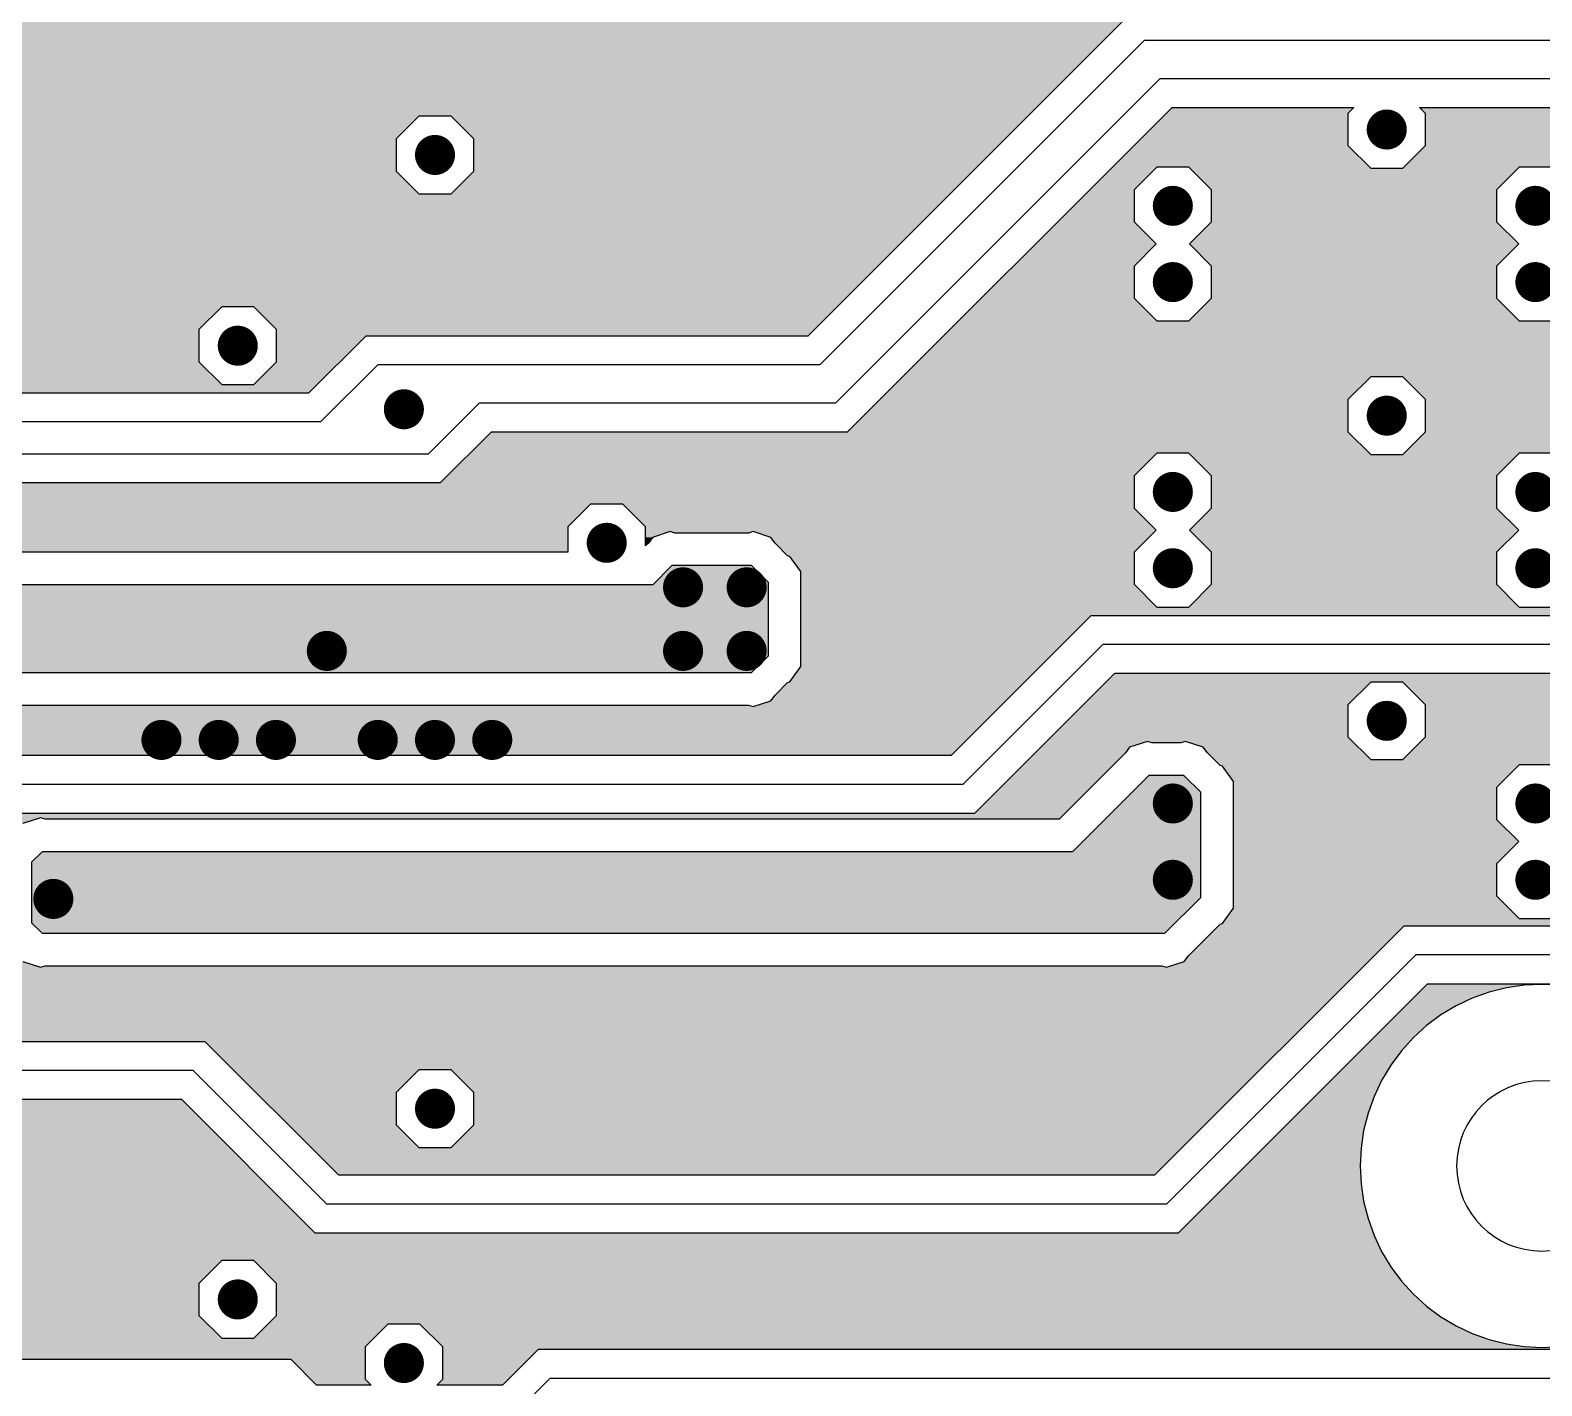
# Model space of a CAD drawing. Extents: x 295 to 953, y 10 to 290.
# Drawn here: x 630.87 to 680.66, y 160.53 to 205.2 of the extents above; entities that cross this region are included whole.
import ezdxf

# ---------------------------------------------------------------- set-up
doc = ezdxf.new("R2010")
doc.units = 0
doc.header["$LTSCALE"] = 5
doc.header["$MEASUREMENT"] = 0
doc.layers.get('0').update_dxf_attribs({"linetype": 'CONTINUOUS', "lineweight": 25})
doc.layers.add('L2-INT1_GBR', color=7, linetype='CONTINUOUS')

msp = doc.modelspace()

# ---------------------------------------------------------------- linework, layer by layer
at = {"const_width": 0.66}
for points in [[(675.225, 201.929, 1), (675.885, 201.929, 1)], [(643.87, 201.091, 1), (644.53, 201.091, 1)], [(668.177, 199.414, 1), (668.837, 199.414, 1)], [(680.122, 199.414, 1), (680.782, 199.414, 1)], [(668.177, 196.9, 1), (668.837, 196.9, 1)], [(680.122, 196.9, 1), (680.782, 196.9, 1)], [(637.374, 194.804, 1), (638.034, 194.804, 1)], [(642.845, 192.709, 1), (643.505, 192.709, 1)], [(675.225, 192.499, 1), (675.885, 192.499, 1)], [(668.177, 189.985, 1), (668.837, 189.985, 1)], [(680.122, 189.985, 1), (680.782, 189.985, 1)], [(649.528, 188.308, 1), (650.188, 188.308, 1)], [(668.177, 187.47, 1), (668.837, 187.47, 1)], [(680.122, 187.47, 1), (680.782, 187.47, 1)], [(652.042, 186.841, 1), (652.702, 186.841, 1)], [(654.138, 186.841, 1), (654.798, 186.841, 1)], [(640.307, 184.746, 1), (640.967, 184.746, 1)], [(652.042, 184.746, 1), (652.702, 184.746, 1)], [(654.138, 184.746, 1), (654.798, 184.746, 1)], [(675.225, 182.441, 1), (675.885, 182.441, 1)], [(634.859, 181.812, 1), (635.519, 181.812, 1)], [(636.745, 181.812, 1), (637.405, 181.812, 1)], [(638.631, 181.812, 1), (639.291, 181.812, 1)], [(641.984, 181.812, 1), (642.644, 181.812, 1)], [(643.87, 181.812, 1), (644.53, 181.812, 1)], [(645.756, 181.812, 1), (646.416, 181.812, 1)], [(668.177, 179.717, 1), (668.837, 179.717, 1)], [(680.122, 179.717, 1), (680.782, 179.717, 1)], [(668.177, 177.202, 1), (668.837, 177.202, 1)], [(680.122, 177.202, 1), (680.782, 177.202, 1)], [(631.297, 176.573, 1), (631.957, 176.573, 1)], [(643.87, 169.658, 1), (644.53, 169.658, 1)], [(637.374, 163.372, 1), (638.034, 163.372, 1)], [(642.845, 161.276, 1), (643.505, 161.276, 1)]]:
    msp.add_lwpolyline(points, format="xyb", close=True, dxfattribs=at)
at = {"layer": 'L2-INT1_GBR'}
for p, q in [((667.173, 205.811), (656.486, 195.124)), ((656.878, 194.176), (667.565, 204.863)), ((751.07, 204.863), (667.565, 204.863)), ((668.088, 203.605), (657.401, 192.918)), ((668.088, 203.605), (750.547, 203.605)), ((643.67, 202.369), (642.921, 201.62)), ((644.729, 202.369), (643.67, 202.369)), ((645.478, 201.62), (644.729, 202.369)), ((657.794, 191.969), (668.481, 202.657)), ((668.481, 202.657), (674.474, 202.657)), ((674.474, 202.657), (674.276, 202.459)), ((674.276, 202.459), (674.276, 201.399)), ((676.635, 202.657), (681.932, 202.657)), ((676.833, 202.459), (676.635, 202.657)), ((676.833, 201.399), (676.833, 202.459)), ((642.921, 201.62), (642.921, 200.561)), ((645.478, 200.561), (645.478, 201.62)), ((674.276, 201.399), (675.025, 200.65)), ((676.084, 200.65), (676.833, 201.399)), ((667.978, 200.693), (667.229, 199.944)), ((669.037, 200.693), (667.978, 200.693)), ((669.786, 199.944), (669.037, 200.693)), ((679.922, 200.693), (679.173, 199.944)), ((680.981, 200.693), (679.922, 200.693)), ((642.921, 200.561), (643.67, 199.812)), ((644.729, 199.812), (645.478, 200.561)), ((675.025, 200.65), (676.084, 200.65)), ((643.67, 199.812), (644.729, 199.812)), ((667.229, 199.944), (667.229, 198.885)), ((669.786, 198.885), (669.786, 199.944)), ((679.173, 199.944), (679.173, 198.885)), ((667.229, 198.885), (667.956, 198.157)), ((669.059, 198.157), (669.786, 198.885)), ((679.173, 198.885), (679.901, 198.157)), ((667.956, 198.157), (667.229, 197.429)), ((669.786, 197.429), (669.059, 198.157)), ((679.901, 198.157), (679.173, 197.429)), ((667.229, 197.429), (667.229, 196.37)), ((669.786, 196.37), (669.786, 197.429)), ((679.173, 197.429), (679.173, 196.37)), ((667.229, 196.37), (667.978, 195.621)), ((669.037, 195.621), (669.786, 196.37)), ((679.173, 196.37), (679.922, 195.621)), ((637.174, 196.083), (636.425, 195.334)), ((638.233, 196.083), (637.174, 196.083)), ((638.982, 195.334), (638.233, 196.083)), ((636.425, 195.334), (636.425, 194.275)), ((638.982, 194.275), (638.982, 195.334)), ((667.978, 195.621), (669.037, 195.621)), ((679.922, 195.621), (680.981, 195.621)), ((641.921, 195.124), (640.035, 193.238)), ((656.486, 195.124), (641.921, 195.124)), ((636.425, 194.275), (637.174, 193.525)), ((638.233, 193.525), (638.982, 194.275)), ((640.428, 192.29), (642.314, 194.176)), ((656.878, 194.176), (642.314, 194.176)), ((675.025, 193.778), (674.276, 193.029)), ((676.084, 193.778), (675.025, 193.778)), ((676.833, 193.029), (676.084, 193.778)), ((640.035, 193.238), (601.006, 193.238)), ((637.174, 193.525), (638.233, 193.525)), ((645.667, 192.918), (643.99, 191.242)), ((645.667, 192.918), (657.401, 192.918)), ((674.276, 193.029), (674.276, 191.969)), ((676.833, 191.969), (676.833, 193.029)), ((640.428, 192.29), (600.613, 192.29)), ((644.383, 190.293), (646.059, 191.969)), ((646.059, 191.969), (657.794, 191.969)), ((674.276, 191.969), (675.025, 191.22)), ((676.084, 191.22), (676.833, 191.969)), ((599.985, 191.242), (643.99, 191.242)), ((667.978, 191.263), (667.229, 190.514)), ((669.037, 191.263), (667.978, 191.263)), ((669.786, 190.514), (669.037, 191.263)), ((675.025, 191.22), (676.084, 191.22)), ((679.922, 191.263), (679.173, 190.514)), ((680.981, 191.263), (679.922, 191.263)), ((599.592, 190.293), (644.383, 190.293)), ((667.229, 190.514), (667.229, 189.455)), ((669.786, 189.455), (669.786, 190.514)), ((679.173, 190.514), (679.173, 189.455)), ((649.328, 189.587), (648.579, 188.838)), ((650.387, 189.587), (649.328, 189.587)), ((651.136, 188.838), (650.387, 189.587)), ((667.229, 189.455), (667.956, 188.727)), ((669.059, 188.727), (669.786, 189.455)), ((679.173, 189.455), (679.901, 188.727)), ((648.579, 188.838), (648.579, 188)), ((651.136, 188.204), (651.136, 188.838)), ((667.956, 188.727), (667.229, 188)), ((669.786, 188), (669.059, 188.727)), ((679.901, 188.727), (679.173, 188)), ((651.23, 188.298), (651.136, 188.204)), ((651.367, 188.486), (651.23, 188.298)), ((651.953, 188.678), (651.367, 188.486)), ((652.103, 188.628), (651.953, 188.678)), ((654.527, 188.628), (652.103, 188.628)), ((654.677, 188.678), (654.527, 188.628)), ((655.263, 188.486), (654.677, 188.678)), ((655.402, 188.298), (655.263, 188.486)), ((655.816, 187.882), (655.402, 188.298)), ((648.579, 188), (619.494, 188)), ((655.892, 187.858), (655.816, 187.882)), ((656.255, 187.359), (655.892, 187.858)), ((667.229, 188), (667.229, 186.94)), ((669.786, 186.94), (669.786, 188)), ((679.173, 188), (679.173, 186.94)), ((652.004, 187.556), (651.376, 186.927)), ((654.626, 187.556), (652.004, 187.556)), ((655.182, 187), (654.626, 187.556)), ((656.255, 184.228), (656.255, 187.359)), ((651.376, 186.927), (611.561, 186.927)), ((655.182, 184.587), (655.182, 187)), ((667.229, 186.94), (667.978, 186.191)), ((669.037, 186.191), (669.786, 186.94)), ((679.173, 186.94), (679.922, 186.191)), ((665.81, 185.904), (661.2, 181.294)), ((749.001, 185.904), (665.81, 185.904)), ((667.978, 186.191), (669.037, 186.191)), ((679.922, 186.191), (680.981, 186.191)), ((661.592, 180.345), (666.202, 184.955)), ((749.394, 184.955), (666.202, 184.955)), ((654.626, 184.031), (655.182, 184.587)), ((611.561, 184.031), (654.626, 184.031)), ((655.892, 183.729), (656.255, 184.228)), ((661.985, 179.397), (666.595, 184.007)), ((666.595, 184.007), (749.786, 184.007)), ((655.263, 183.101), (655.402, 183.289)), ((655.402, 183.289), (655.816, 183.705)), ((655.816, 183.705), (655.892, 183.729)), ((675.025, 183.719), (674.276, 182.97)), ((676.084, 183.719), (675.025, 183.719)), ((676.833, 182.97), (676.084, 183.719)), ((611.66, 182.959), (654.527, 182.959)), ((654.527, 182.959), (654.677, 182.909)), ((654.677, 182.909), (655.263, 183.101)), ((674.276, 182.97), (674.276, 181.911)), ((676.833, 181.911), (676.833, 182.97)), ((667.669, 181.763), (667.084, 181.571)), ((667.819, 181.713), (667.669, 181.763)), ((668.927, 181.763), (668.776, 181.713)), ((669.512, 181.571), (668.927, 181.763)), ((674.276, 181.911), (675.025, 181.162)), ((676.084, 181.162), (676.833, 181.911)), ((661.2, 181.294), (606.454, 181.294)), ((666.947, 181.383), (664.762, 179.198)), ((667.084, 181.571), (666.947, 181.383)), ((668.776, 181.713), (667.819, 181.713)), ((669.651, 181.383), (669.512, 181.571)), ((670.065, 180.967), (669.651, 181.383)), ((670.141, 180.943), (670.065, 180.967)), ((670.504, 180.444), (670.141, 180.943)), ((675.025, 181.162), (676.084, 181.162)), ((679.922, 180.995), (679.173, 180.246)), ((680.981, 180.995), (679.922, 180.995)), ((661.592, 180.345), (606.062, 180.345)), ((667.72, 180.641), (665.206, 178.126)), ((668.875, 180.641), (667.72, 180.641)), ((669.431, 180.085), (668.875, 180.641)), ((670.504, 176.265), (670.504, 180.444)), ((669.431, 176.624), (669.431, 180.085)), ((679.173, 180.246), (679.173, 179.187)), ((605.669, 179.397), (661.985, 179.397)), ((631.208, 179.248), (630.622, 179.057)), ((631.358, 179.198), (631.208, 179.248)), ((664.762, 179.198), (631.358, 179.198)), ((679.173, 179.187), (679.901, 178.459)), ((679.901, 178.459), (679.173, 177.732)), ((631.259, 178.126), (630.912, 177.78)), ((630.912, 177.78), (630.912, 175.786)), ((665.206, 178.126), (631.259, 178.126)), ((679.173, 177.732), (679.173, 176.672)), ((668.247, 175.44), (669.431, 176.624)), ((679.173, 176.672), (679.922, 175.923)), ((630.912, 175.786), (631.259, 175.44)), ((670.141, 175.767), (670.504, 176.265)), ((679.922, 175.923), (680.981, 175.923)), ((631.259, 175.44), (668.247, 175.44)), ((676.116, 175.674), (667.905, 167.464)), ((669.022, 174.697), (670.065, 175.742)), ((670.065, 175.742), (670.141, 175.767)), ((721.169, 175.674), (676.116, 175.674)), ((630.622, 174.509), (631.208, 174.318)), ((631.208, 174.318), (631.358, 174.367)), ((631.358, 174.367), (668.148, 174.367)), ((668.148, 174.367), (668.298, 174.318)), ((668.298, 166.515), (676.508, 174.725)), ((668.298, 174.318), (668.884, 174.509)), ((668.884, 174.509), (669.022, 174.697)), ((721.562, 174.725), (676.508, 174.725)), ((668.691, 165.566), (676.901, 173.777)), ((676.901, 173.777), (721.954, 173.777)), ((678.373, 173.3), (677.842, 173.047)), ((678.926, 173.496), (678.373, 173.3)), ((679.495, 173.64), (678.926, 173.496)), ((680.076, 173.725), (679.495, 173.64)), ((680.661, 173.755), (680.076, 173.725)), ((681.247, 173.725), (680.661, 173.755)), ((677.842, 173.047), (677.338, 172.747)), ((676.866, 172.397), (676.431, 172.003)), ((677.338, 172.747), (676.866, 172.397)), ((636.629, 171.864), (618.87, 171.864)), ((641.03, 167.464), (636.629, 171.864)), ((676.431, 172.003), (676.038, 171.567)), ((676.038, 171.567), (675.688, 171.095)), ((636.237, 170.916), (619.263, 170.916)), ((636.237, 170.916), (640.637, 166.515)), ((643.67, 170.937), (642.921, 170.188)), ((644.729, 170.937), (643.67, 170.937)), ((645.478, 170.188), (644.729, 170.937)), ((675.688, 171.095), (675.386, 170.592)), ((675.386, 170.592), (675.136, 170.061)), ((619.656, 169.967), (635.844, 169.967)), ((635.844, 169.967), (640.245, 165.566)), ((642.921, 170.188), (642.921, 169.129)), ((645.478, 169.129), (645.478, 170.188)), ((675.136, 170.061), (674.938, 169.508)), ((674.938, 169.508), (674.794, 168.939)), ((642.921, 169.129), (643.67, 168.379)), ((644.729, 168.379), (645.478, 169.129)), ((674.794, 168.939), (674.708, 168.358)), ((643.67, 168.379), (644.729, 168.379)), ((674.708, 168.358), (674.68, 167.772)), ((667.905, 167.464), (641.03, 167.464)), ((674.68, 167.772), (674.708, 167.186)), ((674.708, 167.186), (674.794, 166.606)), ((668.298, 166.515), (640.637, 166.515)), ((674.794, 166.606), (674.938, 166.036)), ((674.938, 166.036), (675.136, 165.484)), ((640.245, 165.566), (668.691, 165.566)), ((675.136, 165.484), (675.386, 164.952)), ((675.386, 164.952), (675.688, 164.449)), ((637.174, 164.65), (636.425, 163.901)), ((638.233, 164.65), (637.174, 164.65)), ((638.982, 163.901), (638.233, 164.65)), ((675.688, 164.449), (676.038, 163.977)), ((636.425, 163.901), (636.425, 162.842)), ((638.982, 162.842), (638.982, 163.901)), ((676.038, 163.977), (676.431, 163.542)), ((676.431, 163.542), (676.866, 163.149)), ((636.425, 162.842), (637.174, 162.093)), ((638.233, 162.093), (638.982, 162.842)), ((676.866, 163.149), (677.338, 162.799)), ((642.645, 162.555), (641.896, 161.806)), ((643.705, 162.555), (642.645, 162.555)), ((644.454, 161.806), (643.705, 162.555)), ((677.338, 162.799), (677.842, 162.497)), ((677.842, 162.497), (678.373, 162.246)), ((637.174, 162.093), (638.233, 162.093)), ((678.373, 162.246), (678.926, 162.048)), ((678.926, 162.048), (679.495, 161.905)), ((679.495, 161.905), (680.076, 161.819)), ((639.458, 161.387), (603.415, 161.387)), ((640.296, 160.549), (639.458, 161.387)), ((641.896, 161.806), (641.896, 160.747)), ((644.454, 160.747), (644.454, 161.806)), ((647.602, 161.723), (646.427, 160.549)), ((691.188, 161.723), (647.602, 161.723)), ((680.076, 161.819), (680.661, 161.791)), ((680.661, 161.791), (681.247, 161.819)), ((642.094, 160.549), (640.296, 160.549)), ((641.896, 160.747), (642.094, 160.549)), ((644.256, 160.549), (644.454, 160.747)), ((646.427, 160.549), (644.256, 160.549)), ((647.995, 160.775), (646.82, 159.6)), ((647.995, 160.775), (691.581, 160.775))]:
    msp.add_line(p, q, dxfattribs=at)
for start, end in [(0, 180), (180, 0)]:
    msp.add_arc((680.661, 167.772), 2.805, start, end, dxfattribs=at)
for points in [[(629.133, 204.542), (629.133, 205.541), (665.904, 204.542), (666.902, 205.541)], [(628.384, 203.793), (629.133, 204.542), (665.155, 203.793), (665.904, 204.542)], [(585.496, 202.671), (585.496, 203.793), (664.033, 202.671), (665.155, 203.793)], [(585.798, 202.369), (585.496, 202.671), (663.731, 202.369), (664.033, 202.671)], [(586.547, 201.62), (585.798, 202.369), (642.921, 201.62), (643.67, 202.369)], [(585.798, 202.369), (585.798, 202.369), (643.67, 202.369), (644.729, 202.369)], [(645.478, 201.62), (644.729, 202.369), (662.982, 201.62), (663.731, 202.369)], [(667.224, 201.399), (668.283, 202.459), (674.276, 201.399), (674.276, 202.459)], [(668.283, 202.459), (668.481, 202.656), (674.276, 202.459), (674.474, 202.656)], [(668.481, 202.656), (668.481, 202.657), (674.474, 202.656), (669.037, 202.657)], [(668.481, 202.657), (668.481, 202.657), (669.037, 202.657), (668.481, 202.657)], [(676.636, 202.656), (676.635, 202.657), (681.932, 202.656), (680.981, 202.657)], [(676.635, 202.657), (676.635, 202.657), (680.981, 202.657), (676.635, 202.657)], [(676.833, 202.459), (676.636, 202.656), (681.734, 202.459), (681.932, 202.656)], [(676.833, 201.399), (676.833, 202.459), (681.734, 201.399), (681.734, 202.459)], [(587.265, 200.903), (586.547, 201.62), (642.921, 200.903), (642.921, 201.62)], [(645.478, 200.561), (645.478, 201.62), (661.922, 200.561), (662.982, 201.62)], [(666.518, 200.693), (667.224, 201.399), (674.982, 200.693), (674.276, 201.399)], [(676.127, 200.693), (676.833, 201.399), (682.44, 200.693), (681.734, 201.399)], [(628.726, 200.561), (628.384, 200.903), (642.921, 200.561), (642.921, 200.903)], [(665.768, 199.944), (666.518, 200.693), (667.229, 199.944), (667.978, 200.693)], [(666.518, 200.693), (666.518, 200.693), (667.978, 200.693), (669.037, 200.693)], [(669.08, 200.65), (669.037, 200.693), (675.025, 200.65), (674.982, 200.693)], [(676.084, 200.65), (676.127, 200.693), (679.879, 200.65), (679.922, 200.693)], [(676.127, 200.693), (676.127, 200.693), (679.922, 200.693), (680.981, 200.693)], [(629.133, 200.154), (628.726, 200.561), (643.328, 200.154), (642.921, 200.561)], [(644.729, 199.812), (645.478, 200.561), (661.173, 199.812), (661.922, 200.561)], [(669.786, 199.944), (669.08, 200.65), (679.173, 199.944), (679.879, 200.65)], [(669.08, 200.65), (669.08, 200.65), (676.084, 200.65), (675.025, 200.65)], [(629.133, 199.812), (629.133, 200.154), (643.67, 199.812), (643.328, 200.154)], [(629.133, 199.094), (629.133, 199.812), (660.455, 199.094), (661.173, 199.812)], [(664.709, 198.885), (665.768, 199.944), (667.229, 198.885), (667.229, 199.944)], [(669.786, 198.885), (669.786, 199.944), (679.173, 198.885), (679.173, 199.944)], [(628.384, 198.345), (629.133, 199.094), (659.706, 198.345), (660.455, 199.094)], [(663.981, 198.157), (664.709, 198.885), (667.956, 198.157), (667.229, 198.885)], [(669.059, 198.157), (669.786, 198.885), (679.901, 198.157), (679.173, 198.885)], [(621.59, 197.627), (621.59, 198.345), (658.989, 197.627), (659.706, 198.345)], [(663.254, 197.429), (663.981, 198.157), (667.229, 197.429), (667.956, 198.157)], [(669.786, 197.429), (669.059, 198.157), (679.173, 197.429), (679.901, 198.157)], [(621.072, 197.109), (621.59, 197.627), (658.471, 197.109), (658.989, 197.627)], [(662.195, 196.37), (663.254, 197.429), (667.229, 196.37), (667.229, 197.429)], [(669.786, 196.37), (669.786, 197.429), (679.173, 196.37), (679.173, 197.429)], [(621.59, 196.591), (621.072, 197.109), (657.952, 196.591), (658.471, 197.109)], [(621.59, 196.083), (621.59, 196.591), (657.444, 196.083), (657.952, 196.591)], [(661.445, 195.621), (662.195, 196.37), (667.978, 195.621), (667.229, 196.37)], [(669.037, 195.621), (669.786, 196.37), (679.922, 195.621), (679.173, 196.37)], [(628.086, 195.334), (627.337, 196.083), (636.425, 195.334), (637.174, 196.083)], [(627.337, 196.083), (627.337, 196.083), (637.174, 196.083), (638.233, 196.083)], [(638.982, 195.334), (638.233, 196.083), (656.695, 195.334), (657.444, 196.083)], [(628.086, 194.275), (628.086, 195.334), (636.425, 194.275), (636.425, 195.334)], [(638.982, 195.124), (638.982, 195.334), (656.486, 195.124), (656.695, 195.334)], [(660.099, 194.275), (661.158, 195.334), (696.147, 194.275), (696.147, 195.334)], [(661.158, 195.334), (661.445, 195.621), (696.147, 195.334), (696.434, 195.621)], [(661.445, 195.621), (661.445, 195.621), (669.037, 195.621), (667.978, 195.621)], [(669.037, 195.621), (669.037, 195.621), (680.982, 195.621), (679.922, 195.621)], [(638.982, 194.275), (638.982, 195.124), (641.071, 194.275), (641.921, 195.124)], [(638.982, 195.124), (638.982, 195.124), (641.921, 195.124), (656.486, 195.124)], [(627.337, 193.525), (628.086, 194.275), (637.174, 193.525), (636.425, 194.275)], [(638.233, 193.525), (638.982, 194.275), (640.322, 193.525), (641.071, 194.275)], [(659.896, 194.072), (660.099, 194.275), (696.35, 194.072), (696.147, 194.275)], [(658.853, 193.029), (659.602, 193.778), (674.276, 193.029), (675.025, 193.778)], [(659.602, 193.778), (659.691, 193.867), (696.147, 193.778), (696.147, 193.867)], [(659.602, 193.778), (659.602, 193.778), (675.025, 193.778), (676.084, 193.778)], [(659.691, 193.867), (659.896, 194.072), (696.147, 193.867), (696.35, 194.072)], [(676.833, 193.029), (676.084, 193.778), (681.734, 193.029), (682.483, 193.778)], [(676.084, 193.778), (676.084, 193.778), (682.483, 193.778), (683.542, 193.778)], [(601.006, 193.238), (600.719, 193.525), (640.035, 193.238), (640.322, 193.525)], [(657.794, 191.969), (658.853, 193.029), (674.276, 191.969), (674.276, 193.029)], [(676.833, 191.969), (676.833, 193.029), (681.734, 191.969), (681.734, 193.029)], [(645.353, 191.263), (646.059, 191.969), (674.982, 191.263), (674.276, 191.969)], [(646.059, 191.969), (646.059, 191.969), (650.387, 191.969), (646.059, 191.969)], [(676.127, 191.263), (676.833, 191.969), (682.44, 191.263), (681.734, 191.969)], [(644.604, 190.514), (645.353, 191.263), (667.229, 190.514), (667.978, 191.263)], [(645.353, 191.263), (645.353, 191.263), (667.978, 191.263), (669.037, 191.263)], [(669.08, 191.22), (669.037, 191.263), (675.025, 191.22), (674.982, 191.263)], [(669.786, 190.514), (669.08, 191.22), (679.173, 190.514), (679.879, 191.22)], [(676.084, 191.22), (676.127, 191.263), (679.879, 191.22), (679.922, 191.263)], [(676.127, 191.263), (676.127, 191.263), (679.922, 191.263), (680.981, 191.263)], [(595.485, 189.754), (596.025, 190.293), (667.229, 189.754), (667.229, 190.293)], [(644.383, 190.293), (644.604, 190.514), (667.229, 190.293), (667.229, 190.514)], [(669.786, 189.455), (669.786, 190.514), (679.173, 189.455), (679.173, 190.514)], [(524.786, 189.587), (524.953, 189.754), (667.229, 189.587), (667.229, 189.754)], [(619.494, 188.838), (618.745, 189.587), (648.579, 188.838), (649.328, 189.587)], [(618.745, 189.587), (618.745, 189.587), (649.328, 189.587), (650.387, 189.587)], [(650.519, 189.455), (650.387, 189.587), (667.229, 189.455), (667.229, 189.587)], [(651.136, 188.838), (650.519, 189.455), (667.846, 188.838), (667.229, 189.455)], [(669.059, 188.727), (669.786, 189.455), (679.901, 188.727), (679.173, 189.455)], [(619.494, 188), (619.494, 188.838), (648.579, 188), (648.579, 188.838)], [(651.136, 188.727), (651.136, 188.838), (667.956, 188.727), (667.846, 188.838)], [(651.136, 188.678), (651.136, 188.727), (667.907, 188.678), (667.956, 188.727)], [(669.786, 188), (669.059, 188.727), (679.173, 188), (679.901, 188.727)], [(651.136, 188.486), (651.136, 188.678), (651.367, 188.486), (651.953, 188.678)], [(651.136, 188.298), (651.136, 188.486), (651.23, 188.298), (651.367, 188.486)], [(651.136, 188.204), (651.136, 188.298), (651.136, 188.204), (651.23, 188.298)], [(652.103, 188.628), (651.953, 188.678), (654.527, 188.628), (654.677, 188.678)], [(655.263, 188.486), (654.677, 188.678), (667.715, 188.486), (667.907, 188.678)], [(655.402, 188.298), (655.263, 188.486), (667.527, 188.298), (667.715, 188.486)], [(655.699, 188), (655.402, 188.298), (667.229, 188), (667.527, 188.298)], [(655.816, 187.882), (655.699, 188), (667.229, 187.882), (667.229, 188)], [(655.892, 187.858), (655.816, 187.882), (667.229, 187.858), (667.229, 187.882)], [(656.255, 187.359), (655.892, 187.858), (667.229, 187.359), (667.229, 187.858)], [(669.786, 186.94), (669.786, 188), (679.173, 186.94), (679.173, 188)], [(651.448, 187), (652.004, 187.556), (655.182, 187), (654.626, 187.556)], [(652.004, 187.556), (652.004, 187.556), (654.626, 187.556), (652.004, 187.556)], [(656.255, 186.94), (656.255, 187.359), (667.229, 186.94), (667.229, 187.359)], [(611.005, 186.371), (611.561, 186.927), (655.182, 186.371), (655.182, 186.927)], [(651.376, 186.927), (651.448, 187), (655.182, 186.927), (655.182, 187)], [(656.255, 186.191), (656.255, 186.94), (667.978, 186.191), (667.229, 186.94)], [(669.037, 186.191), (669.786, 186.94), (679.922, 186.191), (679.173, 186.94)], [(611.005, 184.587), (611.005, 186.371), (655.182, 184.587), (655.182, 186.371)], [(656.255, 185.904), (656.255, 186.191), (749.001, 185.904), (749.288, 186.191)], [(656.255, 184.228), (656.255, 185.904), (664.133, 184.228), (665.81, 185.904)], [(656.255, 185.904), (656.255, 185.904), (665.81, 185.904), (749.001, 185.904)], [(611.561, 184.031), (611.005, 184.587), (654.626, 184.031), (655.182, 184.587)], [(655.892, 183.729), (656.255, 184.228), (663.635, 183.729), (664.133, 184.228)], [(666.308, 183.719), (666.595, 184.007), (756.497, 183.719), (756.497, 184.007)], [(666.595, 184.007), (666.595, 184.007), (668.927, 184.007), (666.595, 184.007)], [(655.263, 183.101), (655.402, 183.289), (663.006, 183.101), (663.194, 183.289)], [(655.402, 183.289), (655.816, 183.705), (663.194, 183.289), (663.61, 183.705)], [(655.816, 183.705), (655.892, 183.729), (663.61, 183.705), (663.635, 183.729)], [(665.559, 182.97), (666.308, 183.719), (674.276, 182.97), (675.025, 183.719)], [(666.308, 183.719), (666.308, 183.719), (675.025, 183.719), (676.084, 183.719)], [(676.084, 183.719), (676.084, 183.719), (682.483, 183.719), (683.542, 183.719)], [(676.833, 182.97), (676.084, 183.719), (681.734, 182.97), (682.483, 183.719)], [(606.454, 181.294), (604.839, 182.909), (661.2, 181.294), (662.815, 182.909)], [(611.51, 182.909), (611.66, 182.959), (654.677, 182.909), (654.527, 182.959)], [(611.66, 182.959), (611.66, 182.959), (654.527, 182.959), (611.66, 182.959)], [(654.677, 182.909), (655.263, 183.101), (662.815, 182.909), (663.006, 183.101)], [(664.5, 181.911), (665.559, 182.97), (674.276, 181.911), (674.276, 182.97)], [(676.833, 181.911), (676.833, 182.97), (681.734, 181.911), (681.734, 182.97)], [(664.16, 181.571), (664.351, 181.763), (667.084, 181.571), (667.669, 181.763)], [(664.351, 181.763), (664.5, 181.911), (674.424, 181.763), (674.276, 181.911)], [(667.819, 181.713), (667.669, 181.763), (668.776, 181.713), (668.927, 181.763)], [(669.512, 181.571), (668.927, 181.763), (674.616, 181.571), (674.424, 181.763)], [(676.084, 181.162), (676.833, 181.911), (682.483, 181.162), (681.734, 181.911)], [(661.985, 179.397), (663.972, 181.383), (664.96, 179.397), (666.947, 181.383)], [(663.972, 181.383), (664.16, 181.571), (666.947, 181.383), (667.084, 181.571)], [(669.651, 181.383), (669.512, 181.571), (674.804, 181.383), (674.616, 181.571)], [(669.871, 181.162), (669.651, 181.383), (675.025, 181.162), (674.804, 181.383)], [(670.037, 180.995), (669.871, 181.162), (814.829, 180.995), (814.663, 181.162)], [(670.065, 180.967), (670.037, 180.995), (679.894, 180.967), (679.922, 180.995)], [(670.037, 180.995), (670.037, 180.995), (679.922, 180.995), (680.981, 180.995)], [(670.141, 180.943), (670.065, 180.967), (679.869, 180.943), (679.894, 180.967)], [(670.504, 180.444), (670.141, 180.943), (679.371, 180.444), (679.869, 180.943)], [(667.164, 180.085), (667.72, 180.641), (669.431, 180.085), (668.875, 180.641)], [(667.72, 180.641), (667.72, 180.641), (668.875, 180.641), (667.72, 180.641)], [(670.504, 180.246), (670.504, 180.444), (679.173, 180.246), (679.371, 180.444)], [(665.206, 178.126), (667.164, 180.085), (669.431, 178.126), (669.431, 180.085)], [(670.504, 179.187), (670.504, 180.246), (679.173, 179.187), (679.173, 180.246)], [(600.067, 179.248), (600.216, 179.396), (664.811, 179.248), (664.96, 179.396)], [(628.384, 179.396), (661.985, 179.397), (664.96, 179.396), (664.96, 179.397)], [(599.876, 179.057), (600.067, 179.248), (630.622, 179.057), (631.208, 179.248)], [(631.358, 179.198), (631.208, 179.248), (664.762, 179.198), (664.811, 179.248)], [(670.504, 178.459), (670.504, 179.187), (679.901, 178.459), (679.173, 179.187)], [(670.504, 177.732), (670.504, 178.459), (679.173, 177.732), (679.901, 178.459)], [(630.912, 177.78), (631.259, 178.126), (669.431, 177.78), (669.431, 178.126)], [(630.912, 176.624), (630.912, 177.78), (669.431, 176.624), (669.431, 177.78)], [(670.504, 176.672), (670.504, 177.732), (679.173, 176.672), (679.173, 177.732)], [(630.912, 175.786), (630.912, 176.624), (668.593, 175.786), (669.431, 176.624)], [(670.504, 176.265), (670.504, 176.672), (679.581, 176.265), (679.173, 176.672)], [(631.259, 175.44), (630.912, 175.786), (668.247, 175.44), (668.593, 175.786)], [(670.141, 175.767), (670.255, 175.923), (721.261, 175.767), (721.418, 175.923)], [(670.255, 175.923), (670.504, 176.265), (679.922, 175.923), (679.581, 176.265)], [(669.022, 174.697), (669.998, 175.674), (675.139, 174.697), (676.116, 175.674)], [(669.998, 175.674), (670.065, 175.742), (721.169, 175.674), (721.236, 175.742)], [(669.998, 175.674), (669.998, 175.674), (676.116, 175.674), (721.169, 175.674)], [(670.065, 175.742), (670.141, 175.767), (721.236, 175.742), (721.261, 175.767)], [(628.985, 174.318), (628.794, 174.509), (631.208, 174.318), (630.622, 174.509)], [(629.133, 174.169), (628.985, 174.318), (674.611, 174.169), (674.759, 174.318)], [(631.208, 174.318), (631.358, 174.367), (668.298, 174.318), (668.148, 174.367)], [(631.358, 174.367), (631.358, 174.367), (644.729, 174.367), (631.358, 174.367)], [(668.298, 174.318), (668.884, 174.509), (674.759, 174.318), (674.951, 174.509)], [(668.884, 174.509), (669.022, 174.697), (674.951, 174.509), (675.139, 174.697)], [(629.133, 173.11), (629.133, 174.169), (673.551, 173.11), (674.611, 174.169)], [(676.172, 173.047), (676.424, 173.3), (677.842, 173.047), (678.373, 173.3)], [(676.424, 173.3), (676.621, 173.496), (678.373, 173.3), (678.926, 173.496)], [(676.621, 173.496), (676.764, 173.64), (678.926, 173.496), (679.495, 173.64)], [(676.764, 173.64), (676.85, 173.725), (679.495, 173.64), (680.076, 173.725)], [(676.85, 173.725), (676.88, 173.755), (680.076, 173.725), (680.661, 173.755)], [(676.88, 173.755), (676.901, 173.777), (730.676, 173.755), (730.676, 173.777)], [(676.901, 173.777), (676.901, 173.777), (680.661, 173.777), (676.901, 173.777)], [(681.247, 173.725), (680.661, 173.755), (730.676, 173.725), (730.676, 173.755)], [(628.384, 172.361), (629.133, 173.11), (672.802, 172.361), (673.551, 173.11)], [(675.871, 172.747), (676.172, 173.047), (677.338, 172.747), (677.842, 173.047)], [(599.958, 171.864), (599.462, 172.361), (672.306, 171.864), (672.802, 172.361)], [(675.127, 172.003), (675.522, 172.397), (676.431, 172.003), (676.866, 172.397)], [(675.522, 172.397), (675.871, 172.747), (676.866, 172.397), (677.338, 172.747)], [(599.958, 171.864), (599.958, 171.864), (618.87, 171.864), (636.629, 171.864)], [(637.557, 170.937), (636.629, 171.864), (671.378, 170.937), (672.306, 171.864)], [(674.692, 171.567), (675.127, 172.003), (676.038, 171.567), (676.431, 172.003)], [(674.22, 171.095), (674.692, 171.567), (675.688, 171.095), (676.038, 171.567)], [(638.306, 170.188), (637.557, 170.937), (642.921, 170.188), (643.67, 170.937)], [(637.557, 170.937), (637.557, 170.937), (643.67, 170.937), (644.729, 170.937)], [(645.478, 170.188), (644.729, 170.937), (670.629, 170.188), (671.378, 170.937)], [(673.717, 170.592), (674.22, 171.095), (675.386, 170.592), (675.688, 171.095)], [(673.185, 170.061), (673.717, 170.592), (675.136, 170.061), (675.386, 170.592)], [(619.159, 169.47), (619.656, 169.967), (636.341, 169.47), (635.844, 169.967)], [(639.365, 169.129), (638.306, 170.188), (642.921, 169.129), (642.921, 170.188)], [(645.478, 169.129), (645.478, 170.188), (669.57, 169.129), (670.629, 170.188)], [(672.632, 169.508), (673.185, 170.061), (674.938, 169.508), (675.136, 170.061)], [(629.133, 168.721), (628.384, 169.47), (637.09, 168.721), (636.341, 169.47)], [(672.063, 168.939), (672.632, 169.508), (674.794, 168.939), (674.938, 169.508)], [(640.114, 168.379), (639.365, 169.129), (643.67, 168.379), (642.921, 169.129)], [(644.729, 168.379), (645.478, 169.129), (668.821, 168.379), (669.57, 169.129)], [(671.482, 168.358), (672.063, 168.939), (674.708, 168.358), (674.794, 168.939)], [(629.133, 167.662), (629.133, 168.721), (638.149, 167.662), (637.09, 168.721)], [(641.03, 167.464), (640.114, 168.379), (667.905, 167.464), (668.821, 168.379)], [(670.897, 167.772), (671.482, 168.358), (674.68, 167.772), (674.708, 168.358)], [(628.384, 166.913), (629.049, 167.578), (638.898, 166.913), (638.233, 167.578)], [(629.049, 167.578), (629.133, 167.662), (638.233, 167.578), (638.149, 167.662)], [(670.311, 167.186), (670.897, 167.772), (674.708, 167.186), (674.68, 167.772)], [(621.59, 166.195), (621.59, 166.913), (639.616, 166.195), (638.898, 166.913)], [(669.73, 166.606), (670.311, 167.186), (674.794, 166.606), (674.708, 167.186)], [(669.161, 166.036), (669.73, 166.606), (674.938, 166.036), (674.794, 166.606)], [(621.072, 165.677), (621.59, 166.195), (640.134, 165.677), (639.616, 166.195)], [(668.691, 165.566), (669.161, 166.036), (675.106, 165.566), (674.938, 166.036)], [(621.182, 165.566), (621.072, 165.677), (640.245, 165.566), (640.134, 165.677)], [(621.265, 165.484), (621.182, 165.566), (675.136, 165.484), (675.106, 165.566)], [(621.59, 165.159), (621.265, 165.484), (675.289, 165.159), (675.136, 165.484)], [(621.59, 164.952), (621.59, 165.159), (675.386, 164.952), (675.289, 165.159)], [(621.59, 164.65), (621.59, 164.952), (675.567, 164.65), (675.386, 164.952)], [(628.086, 163.901), (627.337, 164.65), (636.425, 163.901), (637.174, 164.65)], [(627.337, 164.65), (627.337, 164.65), (637.174, 164.65), (638.233, 164.65)], [(638.435, 164.449), (638.233, 164.65), (675.688, 164.449), (675.567, 164.65)], [(638.906, 163.977), (638.435, 164.449), (676.038, 163.977), (675.688, 164.449)], [(628.086, 162.842), (628.086, 163.901), (636.425, 162.842), (636.425, 163.901)], [(638.982, 163.901), (638.906, 163.977), (676.106, 163.901), (676.038, 163.977)], [(638.982, 163.542), (638.982, 163.901), (676.431, 163.542), (676.106, 163.901)], [(638.982, 163.149), (638.982, 163.542), (676.866, 163.149), (676.431, 163.542)], [(627.337, 162.093), (628.086, 162.842), (637.174, 162.093), (636.425, 162.842)], [(638.939, 162.799), (638.982, 162.842), (677.338, 162.799), (677.28, 162.842)], [(638.982, 162.842), (638.982, 163.149), (677.28, 162.842), (676.866, 163.149)], [(638.233, 162.093), (638.695, 162.555), (642.183, 162.093), (642.645, 162.555)], [(638.695, 162.555), (638.939, 162.799), (677.745, 162.555), (677.338, 162.799)], [(638.695, 162.555), (638.695, 162.555), (642.645, 162.555), (643.705, 162.555)], [(643.762, 162.497), (643.705, 162.555), (677.842, 162.497), (677.745, 162.555)], [(644.013, 162.246), (643.762, 162.497), (678.373, 162.246), (677.842, 162.497)], [(602.996, 161.806), (602.709, 162.093), (641.896, 161.806), (642.183, 162.093)], [(644.211, 162.048), (644.013, 162.246), (678.926, 162.048), (678.373, 162.246)], [(644.355, 161.905), (644.211, 162.048), (679.495, 161.905), (678.926, 162.048)], [(644.441, 161.819), (644.355, 161.905), (680.076, 161.819), (679.495, 161.905)], [(603.415, 161.387), (602.996, 161.806), (641.896, 161.387), (641.896, 161.806)], [(640.098, 160.747), (639.458, 161.387), (641.896, 160.747), (641.896, 161.387)], [(644.454, 161.806), (644.441, 161.819), (680.351, 161.806), (680.076, 161.819)], [(644.454, 161.791), (644.454, 161.806), (680.661, 161.791), (680.351, 161.806)], [(644.454, 161.723), (644.454, 161.791), (691.188, 161.723), (691.256, 161.791)], [(644.454, 160.747), (644.454, 161.723), (646.625, 160.747), (647.602, 161.723)], [(644.454, 161.723), (644.454, 161.723), (647.602, 161.723), (691.188, 161.723)], [(680.661, 161.791), (681.247, 161.819), (691.256, 161.791), (691.284, 161.819)], [(640.296, 160.549), (640.098, 160.747), (642.094, 160.549), (641.896, 160.747)], [(644.256, 160.549), (644.454, 160.747), (646.427, 160.549), (646.625, 160.747)]]:
    msp.add_solid(points, dxfattribs=at)

doc.saveas('drawing.dxf')
